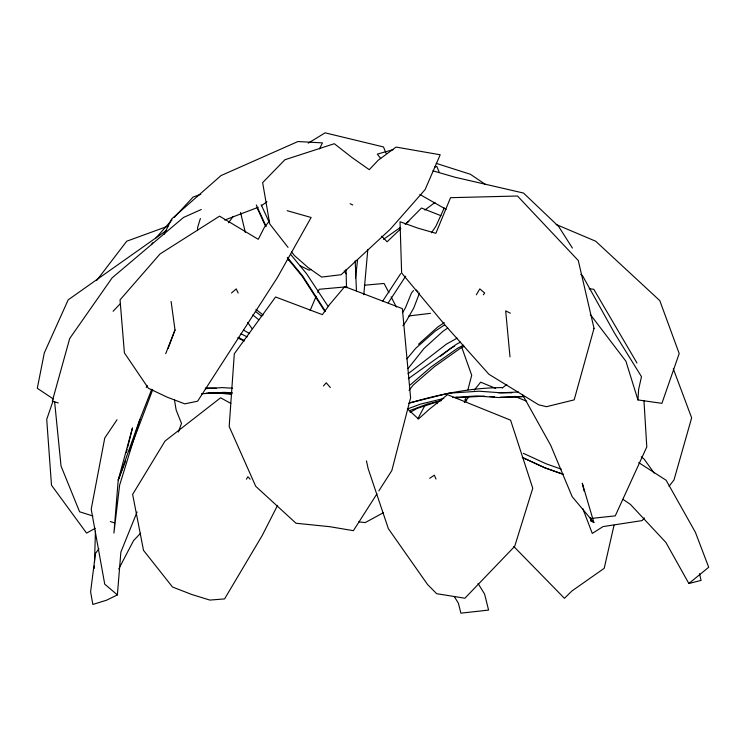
<?xml version="1.0" encoding="UTF-8"?>
<svg xmlns="http://www.w3.org/2000/svg" width="746" height="746" viewBox="0 0 746 746"><rect width="100%" height="100%" fill="white"/><g stroke="black" fill="none" stroke-linecap="round" stroke-linejoin="round"><path stroke-width="1.12" d="M94.313 568.349L94.378 566.018M94.49 562.531L95.451 531.143M197.569 230.617L197.671 227.353L200.376 218.503M556.227 224.518L595.672 241.21L659.79 300.619L679.196 353.539L661.916 403.344L637.942 399.931L638.632 389.421L641.485 376.665L614.396 332.921L582.626 275.861L580.826 274.407M127.706 447.022L132.48 427.868L118.213 480.116L113.924 533.11L119.612 485.208L139.903 419.392L151.746 389.235M98.91 548.73L95.497 553.401L90.602 591.82L92.849 604.447L106.594 600.194L117.383 594.898L120.88 552.077L137.068 511.989M363.796 294.717L367.797 249.64M355.525 278.127L357.586 259.655M614.033 525.193L604.204 568.303L571.884 591.009L564.442 598.32L513.78 546.482M126.307 452.654L127.146 449.269M464.758 401.963L466.203 396.396M467.938 389.72L471.696 375.247L461.606 346.881M53.087 400.854L46.718 419.392L51.493 485.208L86.573 533.11L95.264 528.289M139.903 419.392L118.213 480.116L125.664 460.851M178.378 432.027L181.492 423.411L176.14 410.011L174.48 400.033M152.716 389.701L129.394 451.209M168.12 348.438L175.012 329.974L171.104 301.477M419.504 293.038L413.806 307.911L406.197 321.246L402.887 325.741M165.705 353.679L175.012 329.974M310.131 310.476L316.015 296.694M317.833 292.451L319.195 289.271L347.002 286.781M444.262 207.882L435.934 226.178L431.449 232.799M164.027 234.44L171.692 218.951L221.03 175.571L297.952 141.526L322.459 142.887L319.475 148.864M277.559 505.368L262.322 535.311L224.574 598.917L209.831 600.073L191.834 594.515L172.485 586.999L143.512 550.362L132.639 494.402L165.053 441.035L220.62 397.786L230.775 403.39M118.735 568.965L133.525 540.654L140.602 533.194M417.835 418.851L424.81 405.572M146.244 387.547L147.251 385.645M402.532 312.677L405.404 307.911L411.456 293.038L413.508 290.558M246.404 479.202L247.896 476.741L250.152 479.202M376.963 493.815L353.399 530.686L329.825 526.695L295.994 523.244L255.747 486.327L229.181 426.525L234.309 353.772L275.582 296.992L322.375 314.644L329.499 304.657L344.755 286.595L402.355 308.611L410.608 397.795L391.846 470.53L378.828 490.905M388.246 302.867L405.637 276.244M382.623 301.216L400.677 273.661M407.978 368.655L424.092 348.382L443.152 331.131L447.74 328.044M117.01 419.765L104.757 438.014L91.208 509.182L104.738 584.174L117.383 594.898M151.419 244.651L152.725 242.73M155.979 237.927L172.018 219.846M228.425 222.784L233.265 216.331M96.654 280.505L126.736 241.21L168.018 226.141M483.333 294.791L484.686 293.038L479.827 288.898L476.33 294.791M644.311 517.873L642.194 520.577L603.048 526.592L592.287 533.418L582.775 508.548M669.041 486.28L673.992 479.967L691.645 417.844L673.293 368.785M409.032 390.4L413.303 384.955L434.34 366.743L460.207 348.382L464.236 346.284M469.281 396.359L464.31 402.551M474.26 390.149L480.657 382.166L495.633 388.377M269.418 221.077L264.354 227.353L258.265 239.317L219.557 216.154L159.998 253.985L120.05 299.845L124.395 352.886L148.426 388.293L167.281 397.208L184.775 403.856L197.625 401.189L277.214 277.838L311.138 217.487L287.163 210.698M406.915 358.891L415.643 348.382L435.17 331.131L444.56 324.948M323.456 385.962L326.235 382.791L330.357 387.547M174.368 217.31L193.139 197.028L200.749 194.324M113.094 311.269L120.283 303.743M405.693 223.949L421.481 208.031L440.97 215.697M400.872 228.64L387.109 241.788L381.756 236.212M418.515 344.232L437.799 326.981L444.29 322.664M231.465 293.038L236.212 288.898L238.142 293.038M410.207 384.955L431.291 366.78L457.354 348.382L463.415 345.239M622.891 499.288L630.473 504.455L665.908 542.473L688.866 583.512L708.7 567.258L695.403 532.318L666.141 480.265L638.697 462.604M407.997 373.83L446.267 344.232L457.177 338.115M502.31 388.004L506.823 384.46M440.616 356.159L450.724 348.382L454.678 346.153M424.828 210.046L435.039 202.436M408.304 378.735L456.477 344.232L460.506 342.144M166.628 230.337L68.184 299.845L44.312 352.886L37.3 388.293L53.386 399.017M261.305 205.803L266.947 201.784M383.472 239.345L400.406 227.399M405.106 224.08L408.873 221.422M429.715 478.298L434.321 475.174L436.018 479.053M308.238 143.157L325.116 132.835L383.481 146.943L386.074 153.312M410.123 412.379L417.154 408.36L439.487 401.115M383.491 512.661L365.251 522.573L358.714 521.883M201.308 209.486L183.46 217.487L112.142 277.838L69.686 338.535L52.304 401.189L58.3 402.971M408.677 403.288C439.068 394.326 470.549 387.724 502.403 387.594M224.714 220.051L258.2 207.295M409.312 410.785L427.411 404.034L441.511 400.602M407.82 408.808L420.716 404.043L443.814 398.495M311.185 269.427L309.077 270.183L299.771 265.548M393.189 149.62L377.299 154.133L380.721 158.534M434.564 167.113L436.811 166.498L439.058 171.748M409.582 402.896L448.747 393.207L478.96 391.212L501.181 392.797L518.423 392.004M688.866 583.512L701.081 580.407L699.506 573.627M454.892 397.618L457.111 397.152M430.517 313.348L408.864 315.95M364.384 285.224L384.087 283.461L388.946 292.73M455.825 397.739L484.62 396.135M452.775 397.525L476.414 395.977L498.757 397.553L523.049 396.443M205.299 388.675L222.14 387.594L232.556 388.218M205.896 393.217L212.601 392.788M217.067 392.499L231.987 393.114M201.532 393.785L224.061 392.349L232.202 392.834M498.067 392.75L511.924 392.788M523.934 396.658L500.081 397.236M205.84 387.78L216.163 388.321M210.894 392.778L231.558 393.869M208.889 392.778L231.782 393.981M490.141 396.527L494.561 396.844M589.2 288.777L593.769 289.271L636.963 363.004M432.922 170.834L455.069 177.25L523.515 193.046L558.679 226.523L572.378 248.045M92.896 515.999L79.589 511.775L61.032 466.054L54.598 401.507M436.186 163.355L470.362 174.266L485.627 184.56M110.296 521.547L114.604 522.927M561.244 469.131L546.203 463.825L523.31 453.307M563.417 474.363L545.149 467.919L522.265 457.391M563.333 474.363L545.056 467.919L523.207 457.876M514.889 396.378L526.657 401.255M243.69 330.189L249.621 333.593M510.348 313.189L505.685 310.886L509.994 356.858M350.107 203.677L352.746 204.991M287.369 259.366L289.439 260.401M240.958 333.779L247.196 336.912M238.216 337.406L244.464 340.54M237.927 337.929L244.156 341.062M590.207 517.631L590.972 520.96L593.881 522.573L582.29 483.194L584.071 490.971M419.849 194.473L446.164 209.421M641.243 456.841L644.012 458.949L654.167 473.057M435.319 402.28L437.1 403.679M255.44 311.418L261.715 316.332M255.981 309.376L263.077 314.999M252.773 314.933L258.909 319.838M415.634 289.588L417.956 291.658M465.103 399.455L466.828 401.012M407.391 408.789L418.478 418.982L429.164 409.386L447.516 394.681L510.59 420.166L532.756 488.248L514.703 546.324L464.907 598.217L436.662 593.695L427.542 584.491L388.358 528.653L368.16 468.665L366.454 460.851M593.881 522.573L572.182 496.687L550.744 445.39L522.461 394.559M287.322 257.389L302.55 275.824L325.34 311.166M290.567 254.339L306.513 273.661L327.83 305.972M287.695 258.675L302.186 276.244L324.958 311.623M288.04 247.402L269.754 223.959L262.648 182.63L284.916 159.747L334.301 143.708L351.804 157.387L369.261 169.687L378.147 160.287L396.061 147.074L440.205 154.776L425.089 189.615L390.279 229.227L341.155 274.705L321.666 277.074L308.061 267.525L294.372 255.514L291.565 251.906M590.31 314.495L625.922 361.241L637.942 399.931M247.672 322.477L252.111 328.697M344.242 270.91L346.2 273.791M478.037 583.428L484.611 594.105L488.583 610.088L460.879 613.165L458.408 603.244L454.267 596.52M391.109 296.852L396.35 307.054M256.316 204.991L266.061 226.327M261.231 204.833L269.12 222.112M256.922 207.388L265.735 226.709M240.548 212.479L245.331 232.472M590.972 520.96L590.468 518.526L615.263 515.859L646.791 446.929L643.975 400.798M356.457 290.819L355.18 260.811M346.508 287.788L346.051 269.306M594.03 328.352L574.178 399.875L546.464 406.691L538.724 404.826L488.91 374.278L445.455 325.564L401.628 272.971L400.024 221.73L417.648 228.062L435.869 233.321L450.537 197.681L517.482 196.011L578.281 260.522L594.03 328.352"/></g></svg>
